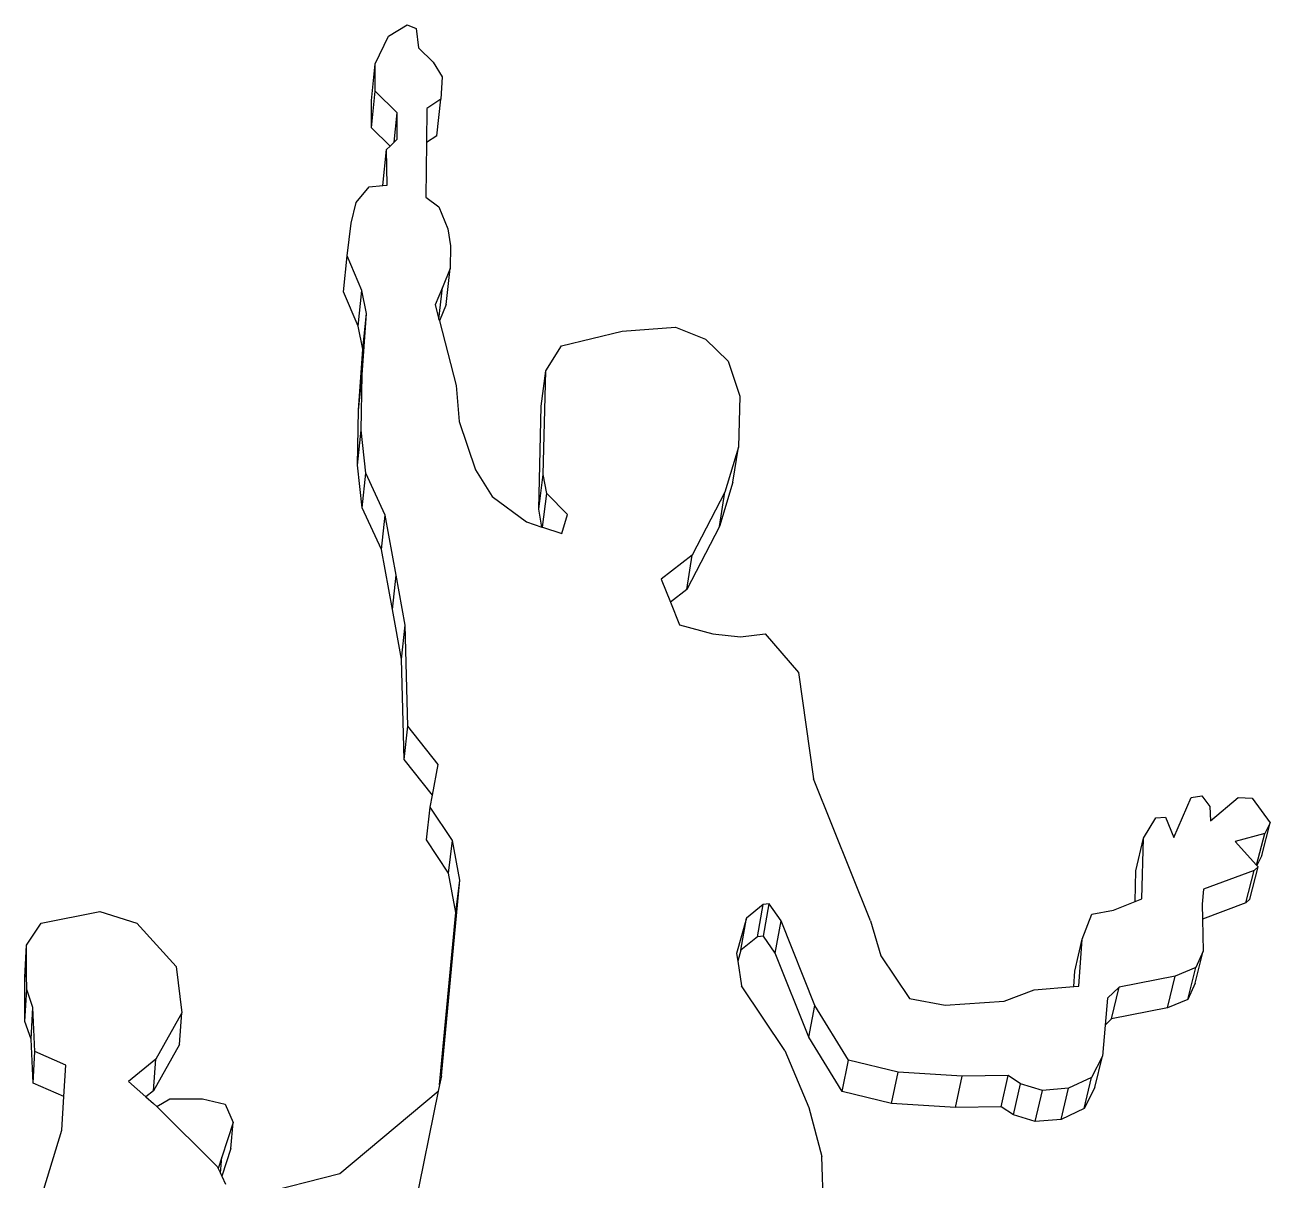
# Model space of a CAD drawing. Extents: x -106 to 80, y -44 to 65.
# Drawn here: x -17.4 to -6.97, y 55.47 to 65.14 of the extents above; entities that cross this region are included whole.
import ezdxf

# ---------------------------------------------------------------- set-up
doc = ezdxf.new("R2010")
doc.units = 0
doc.layers.get('0').update_dxf_attribs({"linetype": 'CONTINUOUS'})

msp = doc.modelspace()

# ---------------------------------------------------------------- linework, layer by layer
for p, q in [((-14.359, 65.05), (-14.202, 65.144)), ((-14.202, 65.144), (-14.125, 65.113)), ((-14.125, 65.113), (-14.107, 64.952)), ((-14.471, 64.819), (-14.359, 65.05)), ((-14.107, 64.952), (-13.983, 64.831)), ((-14.501, 64.51), (-14.471, 64.819)), ((-14.47, 64.589), (-14.471, 64.819)), ((-13.983, 64.831), (-13.908, 64.708)), ((-13.908, 64.708), (-13.919, 64.522)), ((-14.5, 64.281), (-14.47, 64.589)), ((-14.286, 64.407), (-14.47, 64.589)), ((-14.5, 64.281), (-14.501, 64.51)), ((-13.919, 64.522), (-14.036, 64.445)), ((-13.952, 64.215), (-13.919, 64.522)), ((-14.311, 64.162), (-14.286, 64.407)), ((-14.286, 64.186), (-14.286, 64.407)), ((-14.036, 64.445), (-14.039, 64.158)), ((-14.345, 64.128), (-14.5, 64.281)), ((-14.311, 64.162), (-14.286, 64.186)), ((-13.952, 64.215), (-14.039, 64.158)), ((-14.406, 63.798), (-14.376, 64.099)), ((-14.376, 64.099), (-14.345, 64.128)), ((-14.37, 63.801), (-14.376, 64.099)), ((-14.345, 64.128), (-14.311, 64.162)), ((-14.039, 64.158), (-14.044, 63.7)), ((-14.629, 63.656), (-14.52, 63.787)), ((-14.52, 63.787), (-14.406, 63.798)), ((-14.406, 63.798), (-14.37, 63.801)), ((-14.671, 63.484), (-14.629, 63.656)), ((-14.044, 63.7), (-13.936, 63.621)), ((-13.936, 63.621), (-13.862, 63.434)), ((-14.705, 63.208), (-14.671, 63.484)), ((-13.862, 63.434), (-13.839, 63.293)), ((-13.839, 63.293), (-13.841, 63.102)), ((-14.734, 62.908), (-14.705, 63.208)), ((-14.582, 62.918), (-14.705, 63.208)), ((-13.841, 63.102), (-13.906, 62.944)), ((-13.875, 62.802), (-13.841, 63.102)), ((-14.612, 62.619), (-14.582, 62.918)), ((-14.543, 62.725), (-14.582, 62.918)), ((-13.906, 62.944), (-13.966, 62.798)), ((-13.935, 62.679), (-13.906, 62.944)), ((-14.612, 62.619), (-14.734, 62.908)), ((-14.58, 62.212), (-14.543, 62.725)), ((-14.573, 62.428), (-14.543, 62.725)), ((-13.966, 62.798), (-13.935, 62.679)), ((-13.875, 62.802), (-13.931, 62.664)), ((-14.573, 62.428), (-14.612, 62.619)), ((-13.935, 62.679), (-13.931, 62.664)), ((-13.931, 62.664), (-13.791, 62.123)), ((-12.399, 62.577), (-11.953, 62.612)), ((-11.953, 62.612), (-11.703, 62.51)), ((-12.909, 62.455), (-12.399, 62.577)), ((-11.703, 62.51), (-11.513, 62.326)), ((-14.61, 61.917), (-14.573, 62.428)), ((-13.041, 62.245), (-12.909, 62.455)), ((-11.513, 62.326), (-11.415, 62.032)), ((-14.61, 61.917), (-14.58, 62.212)), ((-14.588, 61.748), (-14.58, 62.212)), ((-13.079, 61.95), (-13.041, 62.245)), ((-13.061, 61.376), (-13.041, 62.245)), ((-13.791, 62.123), (-13.766, 61.821)), ((-11.415, 62.032), (-11.426, 61.605)), ((-14.617, 61.455), (-14.61, 61.917)), ((-13.099, 61.086), (-13.079, 61.95)), ((-13.766, 61.821), (-13.629, 61.416)), ((-14.617, 61.455), (-14.588, 61.748)), ((-14.549, 61.387), (-14.588, 61.748)), ((-11.426, 61.605), (-11.539, 61.23)), ((-11.472, 61.314), (-11.426, 61.605)), ((-14.579, 61.097), (-14.617, 61.455)), ((-14.579, 61.097), (-14.549, 61.387)), ((-14.385, 61.037), (-14.549, 61.387)), ((-13.629, 61.416), (-13.49, 61.194)), ((-13.099, 61.086), (-13.061, 61.376)), ((-13.032, 61.217), (-13.061, 61.376)), ((-11.472, 61.314), (-11.585, 60.941)), ((-13.49, 61.194), (-13.203, 60.98)), ((-13.069, 60.936), (-13.032, 61.217)), ((-12.859, 61.042), (-13.032, 61.217)), ((-11.539, 61.23), (-11.813, 60.7)), ((-11.585, 60.941), (-11.539, 61.23)), ((-14.416, 60.749), (-14.579, 61.097)), ((-14.416, 60.749), (-14.385, 61.037)), ((-14.294, 60.533), (-14.385, 61.037)), ((-13.072, 60.937), (-13.099, 61.086)), ((-12.907, 60.884), (-12.859, 61.042)), ((-13.203, 60.98), (-13.072, 60.937)), ((-13.072, 60.937), (-13.069, 60.936)), ((-13.069, 60.936), (-12.907, 60.884)), ((-11.585, 60.941), (-11.857, 60.414)), ((-14.325, 60.247), (-14.416, 60.749)), ((-11.813, 60.7), (-12.073, 60.501)), ((-11.857, 60.414), (-11.813, 60.7)), ((-14.325, 60.247), (-14.294, 60.533)), ((-14.219, 60.115), (-14.294, 60.533)), ((-12.073, 60.501), (-11.996, 60.308)), ((-11.857, 60.414), (-11.996, 60.308)), ((-11.996, 60.308), (-11.919, 60.117)), ((-14.25, 59.831), (-14.325, 60.247)), ((-14.25, 59.831), (-14.219, 60.115)), ((-14.195, 59.268), (-14.219, 60.115)), ((-11.919, 60.117), (-11.64, 60.042)), ((-11.64, 60.042), (-11.409, 60.018)), ((-11.409, 60.018), (-11.201, 60.042)), ((-11.201, 60.042), (-10.923, 59.719)), ((-14.227, 58.989), (-14.25, 59.831)), ((-10.923, 59.719), (-10.796, 58.827)), ((-14.227, 58.989), (-14.195, 59.268)), ((-13.941, 58.948), (-14.195, 59.268)), ((-13.989, 58.69), (-14.227, 58.989)), ((-13.989, 58.69), (-13.941, 58.948)), ((-10.319, 57.637), (-10.796, 58.827)), ((-14.008, 58.59), (-13.989, 58.69)), ((-7.778, 58.336), (-7.634, 58.67)), ((-7.634, 58.67), (-7.542, 58.685)), ((-7.542, 58.685), (-7.475, 58.594)), ((-7.472, 58.476), (-7.239, 58.671)), ((-7.239, 58.671), (-7.122, 58.666)), ((-7.122, 58.666), (-6.971, 58.458)), ((-14.04, 58.315), (-14.008, 58.59)), ((-13.821, 58.31), (-14.008, 58.59)), ((-7.475, 58.594), (-7.472, 58.476)), ((-8.032, 58.329), (-7.929, 58.499)), ((-7.929, 58.499), (-7.848, 58.506)), ((-7.848, 58.506), (-7.778, 58.336)), ((-7.041, 58.185), (-6.971, 58.458)), ((-6.971, 58.458), (-7.016, 58.369)), ((-8.096, 58.056), (-8.032, 58.329)), ((-8.045, 57.822), (-8.032, 58.329)), ((-7.016, 58.369), (-7.263, 58.301)), ((-7.084, 58.104), (-7.016, 58.369)), ((-13.855, 58.036), (-14.04, 58.315)), ((-13.855, 58.036), (-13.821, 58.31)), ((-13.761, 57.979), (-13.821, 58.31)), ((-7.263, 58.301), (-7.084, 58.104)), ((-7.041, 58.185), (-7.082, 58.102)), ((-13.795, 57.707), (-13.855, 58.036)), ((-8.103, 57.799), (-8.096, 58.056)), ((-7.106, 58.058), (-7.528, 57.902)), ((-7.175, 57.787), (-7.106, 58.058)), ((-7.141, 57.818), (-7.071, 58.09)), ((-7.071, 58.09), (-7.106, 58.058)), ((-7.084, 58.104), (-7.082, 58.102)), ((-7.082, 58.102), (-7.071, 58.09)), ((-13.915, 56.338), (-13.761, 57.979)), ((-13.795, 57.707), (-13.761, 57.979)), ((-8.103, 57.799), (-8.045, 57.822)), ((-7.528, 57.902), (-7.541, 57.776)), ((-7.141, 57.818), (-7.175, 57.787)), ((-17.268, 57.618), (-16.776, 57.715)), ((-16.776, 57.715), (-16.468, 57.617)), ((-13.931, 56.263), (-13.795, 57.707)), ((-11.219, 57.775), (-11.359, 57.661)), ((-11.267, 57.504), (-11.219, 57.775)), ((-11.168, 57.779), (-11.219, 57.775)), ((-11.215, 57.508), (-11.168, 57.779)), ((-11.069, 57.636), (-11.168, 57.779)), ((-8.464, 57.693), (-8.283, 57.727)), ((-8.283, 57.727), (-8.103, 57.799)), ((-7.541, 57.776), (-7.539, 57.652)), ((-7.175, 57.787), (-7.539, 57.652)), ((-17.39, 57.434), (-17.268, 57.618)), ((-16.468, 57.617), (-16.138, 57.256)), ((-11.359, 57.661), (-11.441, 57.364)), ((-11.405, 57.391), (-11.359, 57.661)), ((-11.117, 57.366), (-11.069, 57.636)), ((-10.785, 56.928), (-11.069, 57.636)), ((-10.319, 57.637), (-10.234, 57.343)), ((-8.545, 57.484), (-8.464, 57.693)), ((-7.539, 57.652), (-7.533, 57.383)), ((-11.267, 57.504), (-11.405, 57.391)), ((-11.215, 57.508), (-11.267, 57.504)), ((-11.117, 57.366), (-11.215, 57.508)), ((-17.404, 57.165), (-17.39, 57.434)), ((-17.39, 57.187), (-17.39, 57.434)), ((-11.405, 57.391), (-11.431, 57.298)), ((-8.606, 57.216), (-8.545, 57.484)), ((-8.575, 57.089), (-8.545, 57.484)), ((-7.6, 57.115), (-7.533, 57.383)), ((-7.533, 57.383), (-7.594, 57.247)), ((-11.441, 57.364), (-11.431, 57.298)), ((-11.431, 57.298), (-11.401, 57.092)), ((-10.835, 56.662), (-11.117, 57.366)), ((-10.234, 57.343), (-9.993, 56.986)), ((-17.404, 57.165), (-17.39, 57.187)), ((-17.389, 57.062), (-17.39, 57.187)), ((-16.138, 57.256), (-16.089, 56.867)), ((-8.616, 57.086), (-8.606, 57.216)), ((-7.766, 57.174), (-8.237, 57.082)), ((-7.832, 56.907), (-7.766, 57.174)), ((-7.594, 57.247), (-7.766, 57.174)), ((-7.661, 56.979), (-7.594, 57.247)), ((-17.404, 56.795), (-17.404, 57.165)), ((-11.037, 56.552), (-11.401, 57.092)), ((-8.948, 57.06), (-8.616, 57.086)), ((-8.616, 57.086), (-8.575, 57.089)), ((-8.237, 57.082), (-8.333, 56.989)), ((-8.3, 56.815), (-8.237, 57.082)), ((-7.6, 57.115), (-7.661, 56.979)), ((-17.404, 56.795), (-17.389, 57.062)), ((-17.337, 56.911), (-17.389, 57.062)), ((-9.993, 56.986), (-9.695, 56.93)), ((-9.199, 56.963), (-8.948, 57.06)), ((-8.333, 56.989), (-8.353, 56.764)), ((-7.661, 56.979), (-7.832, 56.907)), ((-17.352, 56.645), (-17.337, 56.911)), ((-17.32, 56.543), (-17.337, 56.911)), ((-16.089, 56.867), (-16.308, 56.478)), ((-16.11, 56.601), (-16.089, 56.867)), ((-10.835, 56.662), (-10.785, 56.928)), ((-10.505, 56.469), (-10.785, 56.928)), ((-9.695, 56.93), (-9.199, 56.963)), ((-7.832, 56.907), (-8.3, 56.815)), ((-17.352, 56.645), (-17.404, 56.795)), ((-8.353, 56.764), (-8.376, 56.504)), ((-8.3, 56.815), (-8.353, 56.764)), ((-10.556, 56.206), (-10.835, 56.662)), ((-17.335, 56.278), (-17.352, 56.645)), ((-16.11, 56.601), (-16.328, 56.214)), ((-11.037, 56.552), (-10.836, 56.073)), ((-17.335, 56.278), (-17.32, 56.543)), ((-17.062, 56.429), (-17.32, 56.543)), ((-16.308, 56.478), (-16.536, 56.29)), ((-16.328, 56.214), (-16.308, 56.478)), ((-10.556, 56.206), (-10.505, 56.469)), ((-10.089, 56.37), (-10.505, 56.469)), ((-8.376, 56.504), (-8.467, 56.326)), ((-8.439, 56.241), (-8.376, 56.504)), ((-17.078, 56.165), (-17.062, 56.429)), ((-10.143, 56.107), (-10.089, 56.37)), ((-9.552, 56.336), (-10.089, 56.37)), ((-9.167, 56.342), (-9.552, 56.336)), ((-9.225, 56.079), (-9.167, 56.342)), ((-9.062, 56.273), (-9.167, 56.342)), ((-17.078, 56.165), (-17.335, 56.278)), ((-16.536, 56.29), (-16.39, 56.162)), ((-13.931, 56.263), (-13.942, 56.209)), ((-13.915, 56.338), (-13.931, 56.263)), ((-9.608, 56.073), (-9.552, 56.336)), ((-9.121, 56.011), (-9.062, 56.273)), ((-8.879, 56.217), (-9.062, 56.273)), ((-8.661, 56.235), (-8.879, 56.217)), ((-8.722, 55.973), (-8.661, 56.235)), ((-8.467, 56.326), (-8.661, 56.235)), ((-8.529, 56.064), (-8.467, 56.326)), ((-8.439, 56.241), (-8.529, 56.064)), ((-17.096, 55.883), (-17.078, 56.165)), ((-16.328, 56.214), (-16.39, 56.162)), ((-16.39, 56.162), (-16.326, 56.106)), ((-16.3, 56.081), (-16.191, 56.147)), ((-16.191, 56.147), (-15.916, 56.147)), ((-15.916, 56.147), (-15.726, 56.102)), ((-14.767, 55.519), (-13.942, 56.209)), ((-13.942, 56.209), (-14.33, 54.298)), ((-10.143, 56.107), (-10.556, 56.206)), ((-8.939, 55.955), (-8.879, 56.217)), ((-16.326, 56.106), (-16.3, 56.081)), ((-16.3, 56.081), (-15.792, 55.576)), ((-15.726, 56.102), (-15.66, 55.948)), ((-10.836, 56.073), (-10.726, 55.664)), ((-9.608, 56.073), (-10.143, 56.107)), ((-9.225, 56.079), (-9.608, 56.073)), ((-9.121, 56.011), (-9.225, 56.079)), ((-8.529, 56.064), (-8.722, 55.973)), ((-15.66, 55.948), (-15.755, 55.658)), ((-15.68, 55.731), (-15.66, 55.948)), ((-8.939, 55.955), (-9.121, 56.011)), ((-8.722, 55.973), (-8.939, 55.955)), ((-17.246, 55.39), (-17.096, 55.883)), ((-15.68, 55.731), (-15.755, 55.499)), ((-15.755, 55.658), (-15.786, 55.563)), ((-15.767, 55.523), (-15.755, 55.658)), ((-10.631, 52.627), (-10.726, 55.664)), ((-15.792, 55.576), (-15.786, 55.563)), ((-15.786, 55.563), (-15.767, 55.523)), ((-15.767, 55.523), (-15.755, 55.499)), ((-15.467, 55.342), (-14.767, 55.519)), ((-15.755, 55.499), (-15.723, 55.431))]:
    msp.add_line(p, q)

doc.saveas('drawing.dxf')
